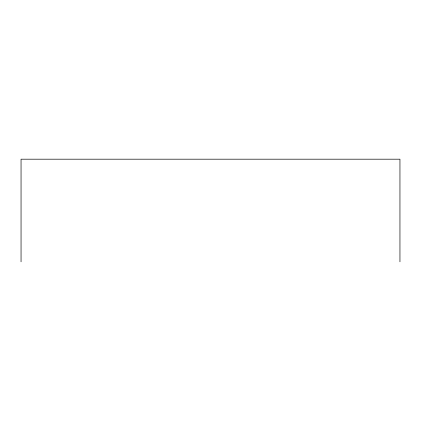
<?xml version="1.0" encoding="UTF-8"?>
<svg xmlns="http://www.w3.org/2000/svg" width="421" height="421" viewBox="0 0 421 421"><rect width="100%" height="100%" fill="white"/><g stroke="black" fill="none" stroke-linecap="round" stroke-linejoin="round"><path stroke-width="0.63" d="M399.95 261.809L399.95 159.191L21.05 159.191L21.05 261.809"/></g></svg>
